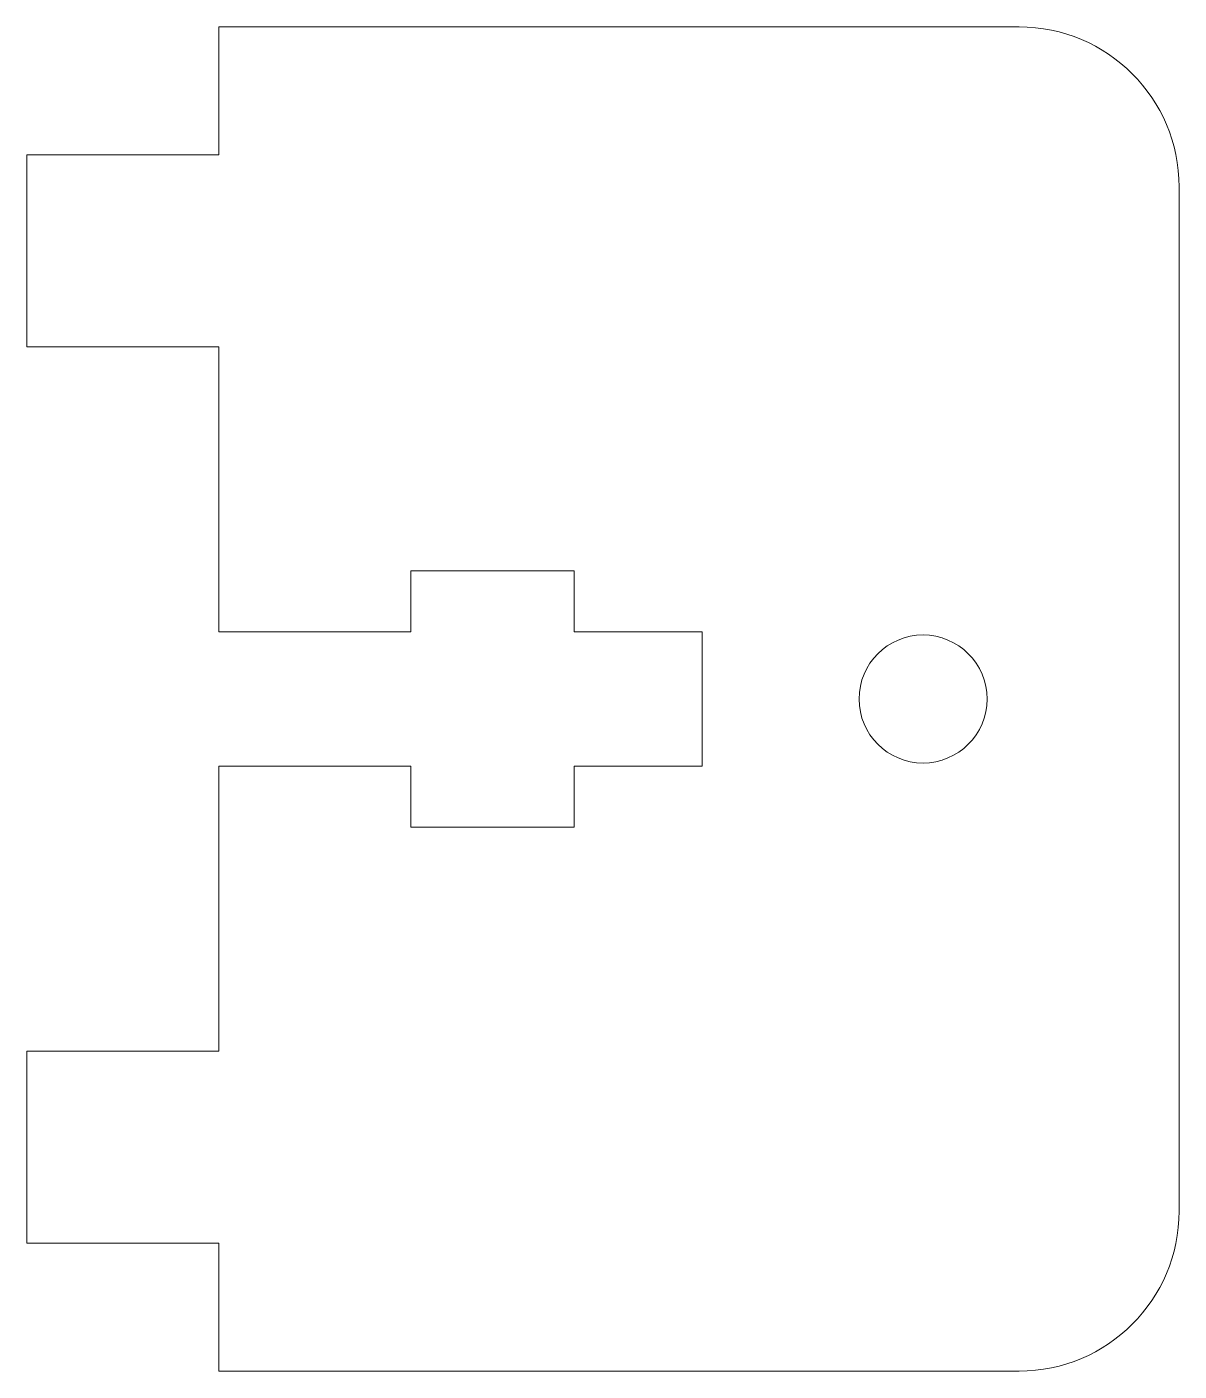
# Model space of a CAD drawing. Header units: millimetres. Extents: x -6 to 30, y 0 to 42.
import ezdxf

# ---------------------------------------------------------------- set-up
doc = ezdxf.new("R2010")
doc.units = ezdxf.units.MM

msp = doc.modelspace()

# ---------------------------------------------------------------- linework, layer by layer
at = {"color": 7, "linetype": 'Continuous', "lineweight": 15}
for p, q in [((0, 42), (0, 38)), ((25, 42), (0, 42)), ((-6, 32), (-6, 38)), ((-6, 38), (0, 38)), ((30, 5), (30, 37)), ((-6, 32), (0, 32)), ((0, 32), (0, 23.1)), ((11.1, 25), (6, 25)), ((6, 25), (6, 23.1)), ((11.1, 23.1), (11.1, 25)), ((6, 23.1), (0, 23.1)), ((15.1, 23.1), (11.1, 23.1)), ((15.1, 18.9), (15.1, 23.1)), ((0, 18.9), (0, 10)), ((0, 18.9), (6, 18.9)), ((6, 18.9), (6, 17)), ((11.1, 17), (11.1, 18.9)), ((11.1, 18.9), (15.1, 18.9)), ((6, 17), (11.1, 17)), ((-6, 4), (-6, 10)), ((-6, 10), (0, 10)), ((-6, 4), (0, 4)), ((0, 4), (0, 0)), ((0, 0), (25, 0))]:
    msp.add_line(p, q, dxfattribs=at)
msp.add_circle((22, 21), 2, dxfattribs=at)
for centre, start, end in [((25, 37), 0, 90), ((25, 5), 270, 0)]:
    msp.add_arc(centre, 5, start, end, dxfattribs=at)

doc.saveas('drawing.dxf')
